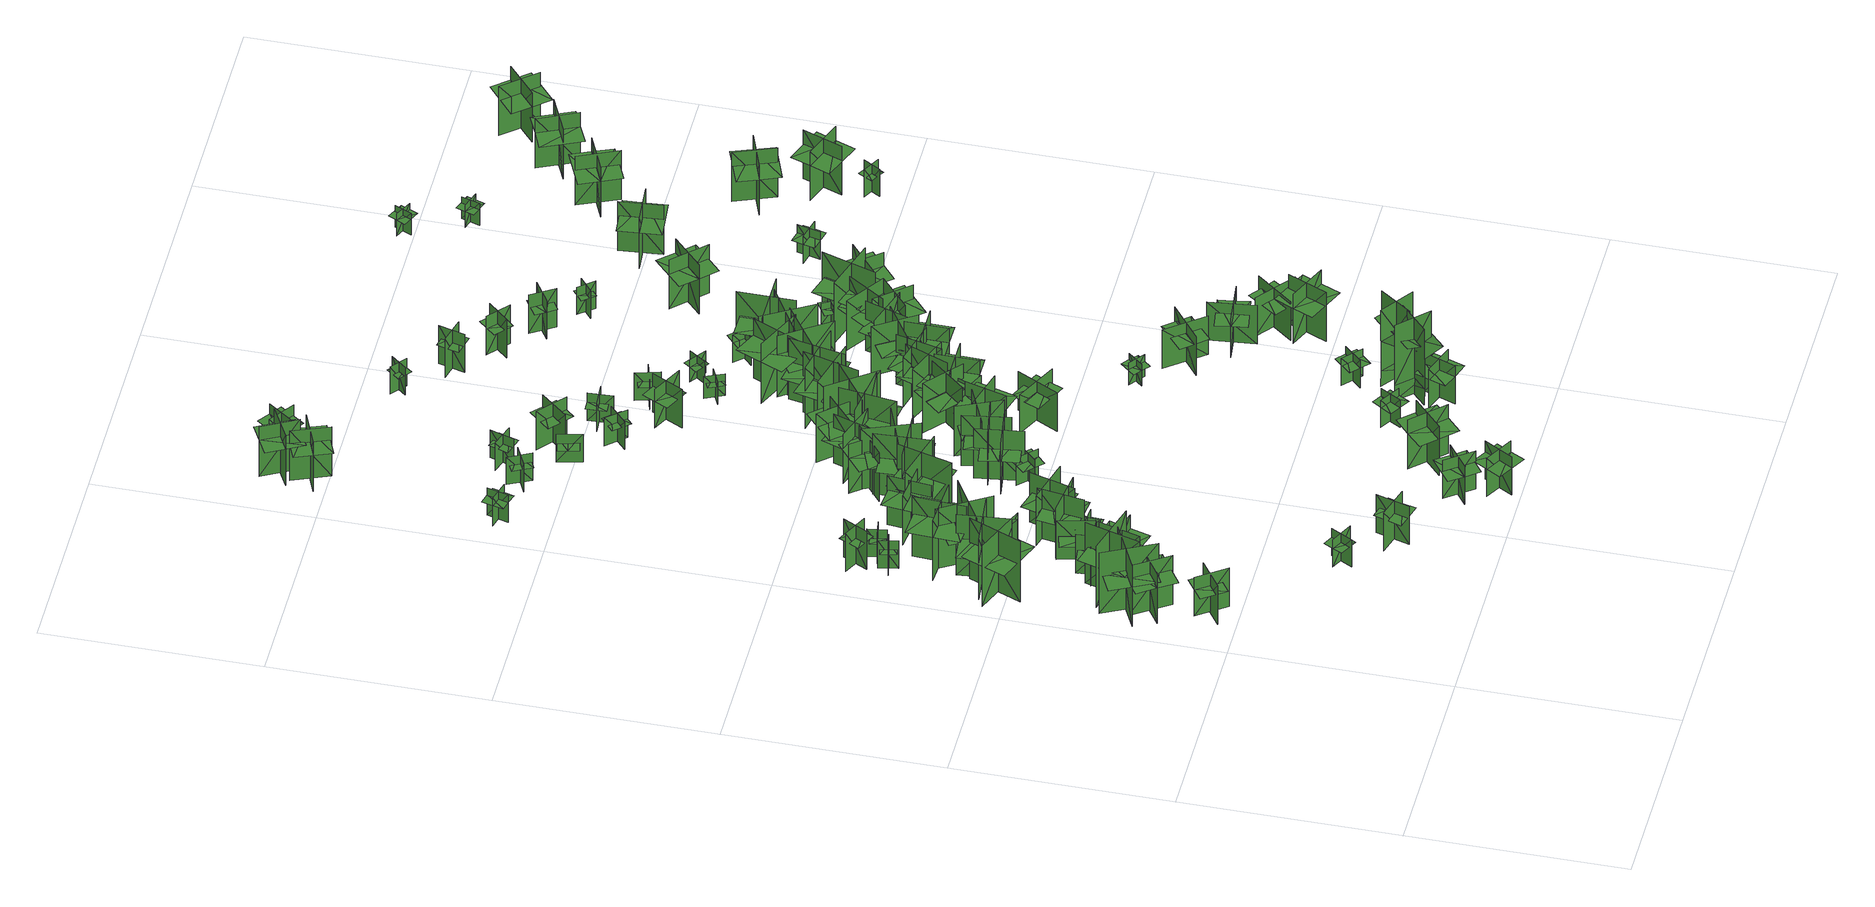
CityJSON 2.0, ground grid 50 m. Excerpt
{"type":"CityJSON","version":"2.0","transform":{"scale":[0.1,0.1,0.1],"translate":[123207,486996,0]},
"CityObjects":{
"tree1":{"type":"SolitaryVegetationObject","geometry":[{"type":"MultiSurface","lod":"1","boundaries":[[[0,1,2]],[[0,2,3]],[[4,5,6]],[[4,6,7]],[[8,9,10]],[[8,10,11]],[[8,11,12]],[[8,12,13]]]}]},
"tree2":{"type":"SolitaryVegetationObject","geometry":[{"type":"MultiSurface","lod":"1","boundaries":[[[14,15,16]],[[14,16,17]],[[18,19,20]],[[18,20,21]],[[22,23,24]],[[22,24,25]],[[22,25,26]],[[22,26,27]]]}]},
"tree3":{"type":"SolitaryVegetationObject","geometry":[{"type":"MultiSurface","lod":"1","boundaries":[[[28,29,30]],[[28,30,31]],[[32,33,34]],[[32,34,35]],[[36,37,38]],[[36,38,39]],[[36,40,41]],[[36,41,37]]]}]},
"tree4":{"type":"SolitaryVegetationObject","geometry":[{"type":"MultiSurface","lod":"1","boundaries":[[[42,43,44]],[[42,44,45]],[[46,47,48]],[[46,48,49]],[[50,51,52]],[[50,52,53]],[[50,54,55]],[[50,55,51]]]}]},
"tree5":{"type":"SolitaryVegetationObject","geometry":[{"type":"MultiSurface","lod":"1","boundaries":[[[56,57,58]],[[56,58,59]],[[60,61,62]],[[60,62,63]],[[64,65,66]],[[64,66,67]],[[64,68,69]],[[64,69,65]]]}]},
"tree6":{"type":"SolitaryVegetationObject","geometry":[{"type":"MultiSurface","lod":"1","boundaries":[[[70,71,72]],[[70,72,73]],[[74,75,76]],[[74,76,77]],[[78,79,80]],[[78,80,81]],[[78,81,82]],[[78,82,83]]]}]},
"tree7":{"type":"SolitaryVegetationObject","geometry":[{"type":"MultiSurface","lod":"1","boundaries":[[[84,85,86]],[[84,86,87]],[[88,89,90]],[[88,90,91]],[[92,93,94]],[[92,94,95]],[[92,96,97]],[[92,97,93]]]}]},
"tree8":{"type":"SolitaryVegetationObject","geometry":[{"type":"MultiSurface","lod":"1","boundaries":[[[98,99,100]],[[98,100,101]],[[102,103,104]],[[102,104,105]],[[106,107,108]],[[106,108,109]],[[106,110,111]],[[106,111,107]]]}]},
"tree9":{"type":"SolitaryVegetationObject","geometry":[{"type":"MultiSurface","lod":"1","boundaries":[[[112,113,114]],[[112,114,115]],[[116,117,118]],[[116,118,119]],[[120,121,122]],[[120,122,123]],[[120,123,124]],[[120,124,125]]]}]},
"tree10":{"type":"SolitaryVegetationObject","geometry":[{"type":"MultiSurface","lod":"1","boundaries":[[[126,127,128]],[[126,128,129]],[[130,131,132]],[[130,132,133]],[[134,135,136]],[[134,136,137]],[[134,137,138]],[[134,138,139]]]}]},
"tree11":{"type":"SolitaryVegetationObject","geometry":[{"type":"MultiSurface","lod":"1","boundaries":[[[140,141,142]],[[140,142,143]],[[144,145,146]],[[144,146,147]],[[148,149,150]],[[148,150,151]],[[148,152,153]],[[148,153,149]]]}]},
"tree12":{"type":"SolitaryVegetationObject","geometry":[{"type":"MultiSurface","lod":"1","boundaries":[[[154,155,156]],[[154,156,157]],[[158,159,160]],[[158,160,161]],[[162,163,164]],[[162,164,165]],[[162,165,166]],[[162,166,167]]]}]},
"tree13":{"type":"SolitaryVegetationObject","geometry":[{"type":"MultiSurface","lod":"1","boundaries":[[[168,169,170]],[[168,170,171]],[[172,173,174]],[[172,174,175]],[[176,177,178]],[[176,178,179]],[[176,179,180]],[[176,180,181]]]}]},
"tree14":{"type":"SolitaryVegetationObject","geometry":[{"type":"MultiSurface","lod":"1","boundaries":[[[182,183,184]],[[182,184,185]],[[186,187,188]],[[186,188,189]],[[190,191,192]],[[190,192,193]],[[190,194,195]],[[190,195,191]]]}]},
"tree15":{"type":"SolitaryVegetationObject","geometry":[{"type":"MultiSurface","lod":"1","boundaries":[[[196,197,198]],[[196,198,199]],[[200,201,202]],[[200,202,203]],[[204,205,206]],[[204,206,207]],[[204,207,208]],[[204,208,209]]]}]},
"tree16":{"type":"SolitaryVegetationObject","geometry":[{"type":"MultiSurface","lod":"1","boundaries":[[[210,211,212]],[[210,212,213]],[[214,215,216]],[[214,216,217]],[[218,219,220]],[[218,220,221]],[[218,221,222]],[[218,222,223]]]}]},
"tree17":{"type":"SolitaryVegetationObject","geometry":[{"type":"MultiSurface","lod":"1","boundaries":[[[224,225,226]],[[224,226,227]],[[228,229,230]],[[228,230,231]],[[232,233,234]],[[232,234,235]],[[232,235,236]],[[232,236,237]]]}]},
"tree18":{"type":"SolitaryVegetationObject","geometry":[{"type":"MultiSurface","lod":"1","boundaries":[[[238,239,240]],[[238,240,241]],[[242,243,244]],[[242,244,245]],[[246,247,248]],[[246,248,249]],[[246,250,251]],[[246,251,247]]]}]},
"tree19":{"type":"SolitaryVegetationObject","geometry":[{"type":"MultiSurface","lod":"1","boundaries":[[[252,253,254]],[[252,254,255]],[[256,257,258]],[[256,258,259]],[[260,261,262]],[[260,262,263]],[[260,264,265]],[[260,265,261]]]}]},
"tree20":{"type":"SolitaryVegetationObject","geometry":[{"type":"MultiSurface","lod":"1","boundaries":[[[266,267,268]],[[266,268,269]],[[270,271,272]],[[270,272,273]],[[274,275,276]],[[274,276,277]],[[274,277,278]],[[274,278,279]]]}]},
"tree21":{"type":"SolitaryVegetationObject","geometry":[{"type":"MultiSurface","lod":"1","boundaries":[[[280,281,282]],[[280,282,283]],[[284,285,286]],[[284,286,287]],[[288,289,290]],[[288,290,291]],[[288,291,292]],[[288,292,293]]]}]},
"tree22":{"type":"SolitaryVegetationObject","geometry":[{"type":"MultiSurface","lod":"1","boundaries":[[[294,295,296]],[[294,296,297]],[[298,299,300]],[[298,300,301]],[[302,303,304]],[[302,304,305]],[[302,306,307]],[[302,307,303]]]}]},
"tree23":{"type":"SolitaryVegetationObject","geometry":[{"type":"MultiSurface","lod":"1","boundaries":[[[308,309,310]],[[308,310,311]],[[312,313,314]],[[312,314,315]],[[316,317,318]],[[316,318,319]],[[316,319,320]],[[316,320,321]]]}]},
"tree24":{"type":"SolitaryVegetationObject","geometry":[{"type":"MultiSurface","lod":"1","boundaries":[[[322,323,324]],[[322,324,325]],[[326,327,328]],[[326,328,329]],[[330,331,332]],[[330,332,333]],[[330,333,334]],[[330,334,335]]]}]},
"tree25":{"type":"SolitaryVegetationObject","geometry":[{"type":"MultiSurface","lod":"1","boundaries":[[[336,337,338]],[[336,338,339]],[[340,341,342]],[[340,342,343]],[[344,345,346]],[[344,346,347]],[[344,347,348]],[[344,348,349]]]}]},
"tree26":{"type":"SolitaryVegetationObject","geometry":[{"type":"MultiSurface","lod":"1","boundaries":[[[350,351,352]],[[350,352,353]],[[354,355,356]],[[354,356,357]],[[358,359,360]],[[358,360,361]],[[358,362,363]],[[358,363,359]]]}]},
"tree27":{"type":"SolitaryVegetationObject","geometry":[{"type":"MultiSurface","lod":"1","boundaries":[[[364,365,366]],[[364,366,367]],[[368,369,370]],[[368,370,371]],[[372,373,374]],[[372,374,375]],[[372,376,377]],[[372,377,373]]]}]},
"tree28":{"type":"SolitaryVegetationObject","geometry":[{"type":"MultiSurface","lod":"1","boundaries":[[[378,379,380]],[[378,380,381]],[[382,383,384]],[[382,384,385]],[[386,387,388]],[[386,388,389]],[[386,389,390]],[[386,390,391]]]}]},
"tree29":{"type":"SolitaryVegetationObject","geometry":[{"type":"MultiSurface","lod":"1","boundaries":[[[392,393,394]],[[392,394,395]],[[396,397,398]],[[396,398,399]],[[400,401,402]],[[400,402,403]],[[400,403,404]],[[400,404,405]]]}]},
"tree30":{"type":"SolitaryVegetationObject","geometry":[{"type":"MultiSurface","lod":"1","boundaries":[[[406,407,408]],[[406,408,409]],[[410,411,412]],[[410,412,413]],[[414,415,416]],[[414,416,417]],[[414,418,419]],[[414,419,415]]]}]},
"tree31":{"type":"SolitaryVegetationObject","geometry":[{"type":"MultiSurface","lod":"1","boundaries":[[[420,421,422]],[[420,422,423]],[[424,425,426]],[[424,426,427]],[[428,429,430]],[[428,430,431]],[[428,431,432]],[[428,432,433]]]}]},
"tree32":{"type":"SolitaryVegetationObject","geometry":[{"type":"MultiSurface","lod":"1","boundaries":[[[434,435,436]],[[434,436,437]],[[438,439,440]],[[438,440,441]],[[442,443,444]],[[442,444,445]],[[442,446,447]],[[442,447,443]]]}]},
"tree33":{"type":"SolitaryVegetationObject","geometry":[{"type":"MultiSurface","lod":"1","boundaries":[[[448,449,450]],[[448,450,451]],[[452,453,454]],[[452,454,455]],[[456,457,458]],[[456,458,459]],[[456,459,460]],[[456,460,461]]]}]},
"tree34":{"type":"SolitaryVegetationObject","geometry":[{"type":"MultiSurface","lod":"1","boundaries":[[[462,463,464]],[[462,464,465]],[[466,467,468]],[[466,468,469]],[[470,471,472]],[[470,472,473]],[[470,473,474]],[[470,474,475]]]}]},
"tree35":{"type":"SolitaryVegetationObject","geometry":[{"type":"MultiSurface","lod":"1","boundaries":[[[476,477,478]],[[476,478,479]],[[480,481,482]],[[480,482,483]],[[484,485,486]],[[484,486,487]],[[484,488,489]],[[484,489,485]]]}]},
"tree36":{"type":"SolitaryVegetationObject","geometry":[{"type":"MultiSurface","lod":"1","boundaries":[[[490,491,492]],[[490,492,493]],[[494,495,496]],[[494,496,497]],[[498,499,500]],[[498,500,501]],[[498,501,502]],[[498,502,503]]]}]},
"tree37":{"type":"SolitaryVegetationObject","geometry":[{"type":"MultiSurface","lod":"1","boundaries":[[[504,505,506]],[[504,506,507]],[[508,509,510]],[[508,510,511]],[[512,513,514]],[[512,514,515]],[[512,516,517]],[[512,517,513]]]}]},
"tree38":{"type":"SolitaryVegetationObject","geometry":[{"type":"MultiSurface","lod":"1","boundaries":[[[518,519,520]],[[518,520,521]],[[522,523,524]],[[522,524,525]],[[526,527,528]],[[526,528,529]],[[526,529,530]],[[526,530,531]]]}]},
"tree39":{"type":"SolitaryVegetationObject","geometry":[{"type":"MultiSurface","lod":"1","boundaries":[[[532,533,534]],[[532,534,535]],[[536,537,538]],[[536,538,539]],[[540,541,542]],[[540,542,543]],[[540,543,544]],[[540,544,545]]]}]},
"tree40":{"type":"SolitaryVegetationObject","geometry":[{"type":"MultiSurface","lod":"1","boundaries":[[[546,547,548]],[[546,548,549]],[[550,551,552]],[[550,552,553]],[[554,555,556]],[[554,556,557]],[[554,557,558]],[[554,558,559]]]}]},
"tree41":{"type":"SolitaryVegetationObject","geometry":[{"type":"MultiSurface","lod":"1","boundaries":[[[560,561,562]],[[560,562,563]],[[564,565,566]],[[564,566,567]],[[568,569,570]],[[568,570,571]],[[568,571,572]],[[568,572,573]]]}]},
"tree42":{"type":"SolitaryVegetationObject","geometry":[{"type":"MultiSurface","lod":"1","boundaries":[[[574,575,576]],[[574,576,577]],[[578,579,580]],[[578,580,581]],[[582,583,584]],[[582,584,585]],[[582,585,586]],[[582,586,587]]]}]},
"tree43":{"type":"SolitaryVegetationObject","geometry":[{"type":"MultiSurface","lod":"1","boundaries":[[[588,589,590]],[[588,590,591]],[[592,593,594]],[[592,594,595]],[[596,597,598]],[[596,598,599]],[[596,599,600]],[[596,600,601]]]}]},
"tree44":{"type":"SolitaryVegetationObject","geometry":[{"type":"MultiSurface","lod":"1","boundaries":[[[602,603,604]],[[602,604,605]],[[606,607,608]],[[606,608,609]],[[610,611,612]],[[610,612,613]],[[610,614,615]],[[610,615,611]]]}]},
"tree45":{"type":"SolitaryVegetationObject","geometry":[{"type":"MultiSurface","lod":"1","boundaries":[[[616,617,618]],[[616,618,619]],[[620,621,622]],[[620,622,623]],[[624,625,626]],[[624,626,627]],[[624,627,628]],[[624,628,629]]]}]},
"tree46":{"type":"SolitaryVegetationObject","geometry":[{"type":"MultiSurface","lod":"1","boundaries":[[[630,631,632]],[[630,632,633]],[[634,635,636]],[[634,636,637]],[[638,639,640]],[[638,640,641]],[[638,642,643]],[[638,643,639]]]}]},
"tree47":{"type":"SolitaryVegetationObject","geometry":[{"type":"MultiSurface","lod":"1","boundaries":[[[644,645,646]],[[644,646,647]],[[648,649,650]],[[648,650,651]],[[652,653,654]],[[652,654,655]],[[652,655,656]],[[652,656,657]]]}]},
"tree48":{"type":"SolitaryVegetationObject","geometry":[{"type":"MultiSurface","lod":"1","boundaries":[[[658,659,660]],[[658,660,661]],[[662,663,664]],[[662,664,665]],[[666,667,668]],[[666,668,669]],[[666,669,670]],[[666,670,671]]]}]},
"tree49":{"type":"SolitaryVegetationObject","geometry":[{"type":"MultiSurface","lod":"1","boundaries":[[[672,673,674]],[[672,674,675]],[[676,677,678]],[[676,678,679]],[[680,681,682]],[[680,682,683]],[[680,683,684]],[[680,684,685]]]}]},
"tree50":{"type":"SolitaryVegetationObject","geometry":[{"type":"MultiSurface","lod":"1","boundaries":[[[686,687,688]],[[686,688,689]],[[690,691,692]],[[690,692,693]],[[694,695,696]],[[694,696,697]],[[694,698,699]],[[694,699,695]]]}]},
"tree51":{"type":"SolitaryVegetationObject","geometry":[{"type":"MultiSurface","lod":"1","boundaries":[[[700,701,702]],[[700,702,703]],[[704,705,706]],[[704,706,707]],[[708,709,710]],[[708,710,711]],[[708,711,712]],[[708,712,713]]]}]},
"tree52":{"type":"SolitaryVegetationObject","geometry":[{"type":"MultiSurface","lod":"1","boundaries":[[[714,715,716]],[[714,716,717]],[[718,719,720]],[[718,720,721]],[[722,723,724]],[[722,724,725]],[[722,725,726]],[[722,726,727]]]}]},
"tree53":{"type":"SolitaryVegetationObject","geometry":[{"type":"MultiSurface","lod":"1","boundaries":[[[728,729,730]],[[728,730,731]],[[732,733,734]],[[732,734,735]],[[736,737,733]],[[736,733,732]],[[738,739,729]],[[738,729,728]],[[740,741,742]],[[740,742,743]],[[744,745,746]],[[744,746,747]]]}]},
"tree54":{"type":"SolitaryVegetationObject","geometry":[{"type":"MultiSurface","lod":"1","boundaries":[[[748,749,750]],[[748,750,751]],[[752,753,754]],[[752,754,755]],[[756,757,758]],[[756,758,759]],[[756,759,760]],[[756,760,761]]]}]},
"tree55":{"type":"SolitaryVegetationObject","geometry":[{"type":"MultiSurface","lod":"1","boundaries":[[[762,763,764]],[[762,764,765]],[[766,767,768]],[[766,768,769]],[[770,771,772]],[[770,772,773]],[[770,773,774]],[[770,774,775]]]}]},
"tree56":{"type":"SolitaryVegetationObject","geometry":[{"type":"MultiSurface","lod":"1","boundaries":[[[776,777,778]],[[776,778,779]],[[780,781,782]],[[780,782,783]],[[784,785,786]],[[784,786,787]],[[784,787,788]],[[784,788,789]]]}]},
"tree57":{"type":"SolitaryVegetationObject","geometry":[{"type":"MultiSurface","lod":"1","boundaries":[[[790,791,792]],[[790,792,793]],[[794,795,796]],[[794,796,797]],[[798,799,800]],[[798,800,801]],[[798,802,803]],[[798,803,799]]]}]},
"tree58":{"type":"SolitaryVegetationObject","geometry":[{"type":"MultiSurface","lod":"1","boundaries":[[[804,805,806]],[[804,806,807]],[[808,809,810]],[[808,810,811]],[[812,813,814]],[[812,814,815]],[[812,816,817]],[[812,817,813]]]}]},
"tree59":{"type":"SolitaryVegetationObject","geometry":[{"type":"MultiSurface","lod":"1","boundaries":[[[818,819,820]],[[818,820,821]],[[822,823,824]],[[822,824,825]],[[826,827,823]],[[826,823,822]],[[828,829,819]],[[828,819,818]],[[830,831,832]],[[830,832,833]],[[834,835,836]],[[834,836,837]]]}]},
"tree60":{"type":"SolitaryVegetationObject","geometry":[{"type":"MultiSurface","lod":"1","boundaries":[[[838,839,840]],[[838,840,841]],[[842,843,844]],[[842,844,845]],[[846,847,848]],[[846,848,849]],[[846,849,850]],[[846,850,851]]]}]},
"tree61":{"type":"SolitaryVegetationObject","geometry":[{"type":"MultiSurface","lod":"1","boundaries":[[[852,853,854]],[[852,854,855]],[[856,857,858]],[[856,858,859]],[[860,861,862]],[[860,862,863]],[[860,864,865]],[[860,865,861]]]}]},
"tree62":{"type":"SolitaryVegetationObject","geometry":[{"type":"MultiSurface","lod":"1","boundaries":[[[866,867,868]],[[866,868,869]],[[870,871,872]],[[870,872,873]],[[874,875,876]],[[874,876,877]],[[874,877,878]],[[874,878,879]]]}]},
"tree63":{"type":"SolitaryVegetationObject","geometry":[{"type":"MultiSurface","lod":"1","boundaries":[[[880,881,882]],[[880,882,883]],[[884,885,886]],[[884,886,887]],[[888,889,890]],[[888,890,891]],[[888,891,892]],[[888,892,893]]]}]},
"tree64":{"type":"SolitaryVegetationObject","geometry":[{"type":"MultiSurface","lod":"1","boundaries":[[[894,895,896]],[[894,896,897]],[[898,899,900]],[[898,900,901]],[[902,903,904]],[[902,904,905]],[[902,905,906]],[[902,906,907]]]}]},
"tree65":{"type":"SolitaryVegetationObject","geometry":[{"type":"MultiSurface","lod":"1","boundaries":[[[908,909,910]],[[908,910,911]],[[912,913,914]],[[912,914,915]],[[916,917,918]],[[916,918,919]],[[916,919,920]],[[916,920,921]]]}]},
"tree66":{"type":"SolitaryVegetationObject","geometry":[{"type":"MultiSurface","lod":"1","boundaries":[[[922,923,924]],[[922,924,925]],[[926,927,928]],[[926,928,929]],[[930,931,932]],[[930,932,933]],[[930,934,935]],[[930,935,931]]]}]},
"tree67":{"type":"SolitaryVegetationObject","geometry":[{"type":"MultiSurface","lod":"1","boundaries":[[[936,937,938]],[[936,938,939]],[[940,941,942]],[[940,942,943]],[[944,945,946]],[[944,946,947]],[[944,947,948]],[[944,948,949]]]}]},
"tree68":{"type":"SolitaryVegetationObject","geometry":[{"type":"MultiSurface","lod":"1","boundaries":[[[950,951,952]],[[950,952,953]],[[954,955,956]],[[954,956,957]],[[958,959,960]],[[958,960,961]],[[958,961,962]],[[958,962,963]]]}]},
"tree69":{"type":"SolitaryVegetationObject","geometry":[{"type":"MultiSurface","lod":"1","boundaries":[[[964,965,966]],[[964,966,967]],[[968,969,970]],[[968,970,971]],[[972,973,974]],[[972,974,975]],[[972,976,977]],[[972,977,973]]]}]},
"tree70":{"type":"SolitaryVegetationObject","geometry":[{"type":"MultiSurface","lod":"1","boundaries":[[[978,979,980]],[[978,980,981]],[[982,983,984]],[[982,984,985]],[[986,987,988]],[[986,988,989]],[[986,989,990]],[[986,990,991]]]}]},
"tree71":{"type":"SolitaryVegetationObject","geometry":[{"type":"MultiSurface","lod":"1","boundaries":[[[992,993,994]],[[992,994,995]],[[996,997,998]],[[996,998,999]],[[1000,1001,1002]],[[1000,1002,1003]],[[1000,1003,1004]],[[1000,1004,1005]]]}]},
"tree72":{"type":"SolitaryVegetationObject","geometry":[{"type":"MultiSurface","lod":"1","boundaries":[[[1006,1007,1008]],[[1006,1008,1009]],[[1010,1011,1012]],[[1010,1012,1013]],[[1014,1015,1016]],[[1014,1016,1017]],[[1014,1018,1019]],[[1014,1019,1015]]]}]},
"tree73":{"type":"SolitaryVegetationObject","geometry":[{"type":"MultiSurface","lod":"1","boundaries":[[[1020,1021,1022]],[[1020,1022,1023]],[[1024,1025,1026]],[[1024,1026,1027]],[[1028,1029,1030]],[[1028,1030,1031]],[[1028,1031,1032]],[[1028,1032,1033]]]}]},
"tree74":{"type":"SolitaryVegetationObject","geometry":[{"type":"MultiSurface","lod":"1","boundaries":[[[1034,1035,1036]],[[1034,1036,1037]],[[1038,1039,1040]],[[1038,1040,1041]],[[1042,1043,1044]],[[1042,1044,1045]],[[1042,1046,1047]],[[1042,1047,1043]]]}]},
"tree75":{"type":"SolitaryVegetationObject","geometry":[{"type":"MultiSurface","lod":"1","boundaries":[[[1048,1049,1050]],[[1048,1050,1051]],[[1052,1053,1054]],[[1052,1054,1055]],[[1056,1057,1058]],[[1056,1058,1059]],[[1056,1060,1061]],[[1056,1061,1057]]]}]},
"tree76":{"type":"SolitaryVegetationObject","geometry":[{"type":"MultiSurface","lod":"1","boundaries":[[[1062,1063,1064]],[[1062,1064,1065]],[[1066,1067,1068]],[[1066,1068,1069]],[[1070,1071,1072]],[[1070,1072,1073]],[[1070,1073,1074]],[[1070,1074,1075]]]}]},
"tree77":{"type":"SolitaryVegetationObject","geometry":[{"type":"MultiSurface","lod":"1","boundaries":[[[1076,1077,1078]],[[1076,1078,1079]],[[1080,1081,1082]],[[1080,1082,1083]],[[1084,1085,1086]],[[1084,1086,1087]],[[1084,1087,1088]],[[1084,1088,1089]]]}]},
"tree78":{"type":"SolitaryVegetationObject","geometry":[{"type":"MultiSurface","lod":"1","boundaries":[[[1090,1091,1092]],[[1090,1092,1093]],[[1094,1095,1096]],[[1094,1096,1097]],[[1098,1099,1100]],[[1098,1100,1101]],[[1098,1101,1102]],[[1098,1102,1103]]]}]},
"tree79":{"type":"SolitaryVegetationObject","geometry":[{"type":"MultiSurface","lod":"1","boundaries":[[[1104,1105,1106]],[[1104,1106,1107]],[[1108,1109,1110]],[[1108,1110,1111]],[[1112,1113,1114]],[[1112,1114,1115]],[[1112,1115,1116]],[[1112,1116,1117]]]}]},
"tree80":{"type":"SolitaryVegetationObject","geometry":[{"type":"MultiSurface","lod":"1","boundaries":[[[1118,1119,1120]],[[1118,1120,1121]],[[1122,1123,1124]],[[1122,1124,1125]],[[1126,1127,1128]],[[1126,1128,1129]],[[1126,1129,1130]],[[1126,1130,1131]]]}]},
"tree81":{"type":"SolitaryVegetationObject","geometry":[{"type":"MultiSurface","lod":"1","boundaries":[[[1132,1133,1134]],[[1132,1134,1135]],[[1136,1137,1138]],[[1136,1138,1139]],[[1140,1141,1142]],[[1140,1142,1143]],[[1140,1143,1144]],[[1140,1144,1145]]]}]},
"tree82":{"type":"SolitaryVegetationObject","geometry":[{"type":"MultiSurface","lod":"1","boundaries":[[[1146,1147,1148]],[[1146,1148,1149]],[[1150,1151,1152]],[[1150,1152,1153]],[[1154,1155,1156]],[[1154,1156,1157]],[[1154,1157,1158]],[[1154,1158,1159]]]}]},
"tree83":{"type":"SolitaryVegetationObject","geometry":[{"type":"MultiSurface","lod":"1","boundaries":[[[1160,1161,1162]],[[1160,1162,1163]],[[1164,1165,1166]],[[1164,1166,1167]],[[1168,1169,1170]],[[1168,1170,1171]],[[1168,1172,1173]],[[1168,1173,1169]]]}]},
"tree84":{"type":"SolitaryVegetationObject","geometry":[{"type":"MultiSurface","lod":"1","boundaries":[[[1174,1175,1176]],[[1174,1176,1177]],[[1178,1179,1180]],[[1178,1180,1181]],[[1182,1183,1184]],[[1182,1184,1185]],[[1182,1185,1186]],[[1182,1186,1187]]]}]},
"tree85":{"type":"SolitaryVegetationObject","geometry":[{"type":"MultiSurface","lod":"1","boundaries":[[[1188,1189,1190]],[[1188,1190,1191]],[[1192,1193,1194]],[[1192,1194,1195]],[[1196,1197,1198]],[[1196,1198,1199]],[[1196,1200,1201]],[[1196,1201,1197]]]}]},
"tree86":{"type":"SolitaryVegetationObject","geometry":[{"type":"MultiSurface","lod":"1","boundaries":[[[1202,1203,1204]],[[1202,1204,1205]],[[1206,1207,1208]],[[1206,1208,1209]],[[1210,1211,1212]],[[1210,1212,1213]],[[1210,1213,1214]],[[1210,1214,1215]]]}]},
"tree87":{"type":"SolitaryVegetationObject","geometry":[{"type":"MultiSurface","lod":"1","boundaries":[[[1216,1217,1218]],[[1216,1218,1219]],[[1220,1221,1222]],[[1220,1222,1223]],[[1224,1225,1226]],[[1224,1226,1227]],[[1224,1227,1228]],[[1224,1228,1229]]]}]},
"tree88":{"type":"SolitaryVegetationObject","geometry":[{"type":"MultiSurface","lod":"1","boundaries":[[[1230,1231,1232]],[[1230,1232,1233]],[[1234,1235,1236]],[[1234,1236,1237]],[[1238,1239,1240]],[[1238,1240,1241]],[[1238,1241,1242]],[[1238,1242,1243]]]}]},
"tree89":{"type":"SolitaryVegetationObject","geometry":[{"type":"MultiSurface","lod":"1","boundaries":[[[1244,1245,1246]],[[1244,1246,1247]],[[1248,1249,1250]],[[1248,1250,1251]],[[1252,1253,1254]],[[1252,1254,1255]],[[1252,1255,1256]],[[1252,1256,1257]]]}]},
"tree90":{"type":"SolitaryVegetationObject","geometry":[{"type":"MultiSurface","lod":"1","boundaries":[[[1258,1259,1260]],[[1258,1260,1261]],[[1262,1263,1264]],[[1262,1264,1265]],[[1266,1267,1268]],[[1266,1268,1269]],[[1266,1269,1270]],[[1266,1270,1271]]]}]},
"tree91":{"type":"SolitaryVegetationObject","geometry":[{"type":"MultiSurface","lod":"1","boundaries":[[[1272,1273,1274]],[[1272,1274,1275]],[[1276,1277,1278]],[[1276,1278,1279]],[[1280,1281,1282]],[[1280,1282,1283]],[[1280,1283,1284]],[[1280,1284,1285]]]}]},
"tree92":{"type":"SolitaryVegetationObject","geometry":[{"type":"MultiSurface","lod":"1","boundaries":[[[1286,1287,1288]],[[1286,1288,1289]],[[1290,1291,1292]],[[1290,1292,1293]],[[1294,1295,1296]],[[1294,1296,1297]],[[1294,1297,1298]],[[1294,1298,1299]]]}]},
"tree93":{"type":"SolitaryVegetationObject","geometry":[{"type":"MultiSurface","lod":"1","boundaries":[[[1300,1301,1302]],[[1300,1302,1303]],[[1304,1305,1306]],[[1304,1306,1307]],[[1308,1309,1310]],[[1308,1310,1311]],[[1308,1311,1312]],[[1308,1312,1313]]]}]},
"tree94":{"type":"SolitaryVegetationObject","geometry":[{"type":"MultiSurface","lod":"1","boundaries":[[[1314,1315,1316]],[[1314,1316,1317]],[[1318,1319,1320]],[[1318,1320,1321]],[[1322,1323,1324]],[[1322,1324,1325]],[[1322,1325,1326]],[[1322,1326,1327]]]}]},
"tree95":{"type":"SolitaryVegetationObject","geometry":[{"type":"MultiSurface","lod":"1","boundaries":[[[1328,1329,1330]],[[1328,1330,1331]],[[1332,1333,1334]],[[1332,1334,1335]],[[1336,1337,1338]],[[1336,1338,1339]],[[1336,1339,1340]],[[1336,1340,1341]]]}]},
"tree96":{"type":"SolitaryVegetationObject","geometry":[{"type":"MultiSurface","lod":"1","boundaries":[[[1342,1343,1344]],[[1342,1344,1345]],[[1346,1347,1348]],[[1346,1348,1349]],[[1350,1351,1352]],[[1350,1352,1353]],[[1350,1353,1354]],[[1350,1354,1355]]]}]},
"tree97":{"type":"SolitaryVegetationObject","geometry":[{"type":"MultiSurface","lod":"1","boundaries":[[[1356,1357,1358]],[[1356,1358,1359]],[[1360,1361,1362]],[[1360,1362,1363]],[[1364,1365,1366]],[[1364,1366,1367]],[[1364,1367,1368]],[[1364,1368,1369]]]}]},
"tree98":{"type":"SolitaryVegetationObject","geometry":[{"type":"MultiSurface","lod":"1","boundaries":[[[1370,1371,1372]],[[1370,1372,1373]],[[1374,1375,1376]],[[1374,1376,1377]],[[1378,1379,1380]],[[1378,1380,1381]],[[1378,1381,1382]],[[1378,1382,1383]]]}]},
"tree99":{"type":"SolitaryVegetationObject","geometry":[{"type":"MultiSurface","lod":"1","boundaries":[[[1384,1385,1386]],[[1384,1386,1387]],[[1388,1389,1390]],[[1388,1390,1391]],[[1392,1393,1394]],[[1392,1394,1395]],[[1392,1395,1396]],[[1392,1396,1397]]]}]},
"tree100":{"type":"SolitaryVegetationObject","geometry":[{"type":"MultiSurface","lod":"1","boundaries":[[[1398,1399,1400]],[[1398,1400,1401]],[[1402,1403,1404]],[[1402,1404,1405]],[[1406,1407,1408]],[[1406,1408,1409]],[[1406,1409,1410]],[[1406,1410,1411]]]}]}
},
"vertices":[
[143,585,19],[76,538,19],[76,538,128],[143,585,128],[91,594,19],[91,594,128],[138,527,128],[138,527,19],[91,594,94],[64,574,94],[101,521,94],[129,541,94],[157,560,94],[119,613,94],
[63,730,19],[118,647,19],[118,647,158],[63,730,158],[50,665,19],[132,720,19],[132,720,158],[50,665,158],[50,665,119],[77,624,119],[160,679,119],[132,720,119],[104,762,119],[22,706,119],
[54,794,19],[113,676,19],[113,676,190],[54,794,190],[28,715,19],[28,715,190],[146,774,190],[146,774,19],[62,789,124],[113,686,124],[162,710,124],[110,813,124],[12,764,124],[64,661,124],
[139,844,24],[103,716,24],[103,716,196],[139,844,196],[67,803,24],[67,803,196],[195,766,196],[195,766,24],[142,834,130],[111,723,130],[162,708,130],[194,819,130],[89,849,130],[57,738,130],
[18,1042,22],[141,992,22],[141,992,193],[18,1042,193],[51,966,22],[51,966,193],[101,1089,193],[101,1089,22],[28,1044,127],[135,1000,127],[155,1050,127],[48,1094,127],[7,992,127],[114,949,127],
[189,824,21],[162,729,21],[162,729,159],[189,824,159],[131,792,21],[226,765,21],[226,765,159],[131,792,159],[131,792,120],[117,744,120],[213,717,120],[226,765,120],[240,813,120],[144,840,120],
[171,1068,21],[39,1055,21],[39,1055,192],[171,1068,192],[107,1120,21],[107,1120,192],[120,989,192],[120,989,21],[163,1062,126],[48,1051,126],[54,997,126],[169,1009,126],[158,1118,126],[43,1106,126],
[168,871,23],[175,787,23],[175,787,132],[168,871,132],[134,830,23],[134,830,132],[218,838,132],[218,838,23],[171,866,90],[178,793,90],[212,796,90],[205,869,90],[136,863,90],[143,789,90],
[355,352,14],[328,301,14],[328,301,91],[355,352,91],[319,341,14],[319,341,91],[371,314,91],[371,314,14],[319,341,67],[308,319,67],[349,298,67],[361,319,67],[372,341,67],[331,362,67],
[97,1244,25],[88,1288,25],[88,1288,102],[97,1244,102],[114,1269,25],[114,1269,102],[69,1260,102],[69,1260,25],[112,1269,78],[108,1287,78],[73,1280,78],[76,1262,78],[80,1243,78],[116,1250,78],
[222,840,23],[202,922,23],[202,922,132],[222,840,132],[249,885,23],[249,885,132],[167,865,132],[167,865,23],[217,844,90],[200,916,90],[166,907,90],[184,836,90],[252,853,90],[234,924,90],
[141,1105,20],[148,1226,20],[148,1226,189],[141,1105,189],[202,1158,20],[80,1165,20],[80,1165,189],[202,1158,189],[202,1158,141],[205,1219,141],[84,1226,141],[80,1165,141],[77,1104,141],[198,1098,141],
[74,1309,28],[103,1366,28],[103,1366,136],[74,1309,136],[114,1323,28],[114,1323,136],[58,1351,136],[58,1351,28],[112,1324,101],[124,1347,101],[79,1370,101],[67,1346,101],[55,1323,101],[100,1300,101],
[104,1075,20],[218,1142,20],[218,1142,191],[104,1074,191],[185,1055,20],[185,1055,191],[117,1168,191],[117,1168,20],[109,1083,125],[208,1142,125],[181,1189,125],[81,1130,125],[137,1035,125],[237,1094,125],
[428,198,13],[451,276,13],[451,276,121],[428,198,121],[473,223,13],[473,223,121],[395,246,121],[395,246,13],[473,223,87],[483,256,87],[421,274,87],[411,242,87],[401,209,87],[464,191,87],
[105,1293,23],[150,1301,23],[150,1301,100],[105,1293,100],[130,1276,23],[130,1276,100],[122,1320,100],[122,1320,23],[129,1278,75],[148,1281,75],[142,1317,75],[123,1313,75],[105,1310,75],[111,1274,75],
[286,865,27],[231,869,27],[231,869,104],[286,865,104],[262,893,27],[258,838,27],[258,838,104],[262,893,104],[262,893,82],[234,895,82],[230,840,82],[258,838,82],[285,836,82],[289,891,82],
[209,924,21],[316,910,21],[316,910,161],[209,924,161],[250,871,21],[250,871,161],[265,978,161],[265,978,21],[216,927,108],[310,915,108],[316,959,108],[222,971,108],[210,882,108],[304,870,108],
[344,945,22],[239,974,22],[239,974,162],[344,945,162],[310,1004,22],[310,1004,162],[281,899,162],[281,899,22],[336,943,108],[245,968,108],[233,925,108],[325,901,108],[348,987,108],[257,1012,108],
[225,1201,21],[236,1300,21],[236,1300,159],[225,1201,159],[277,1242,21],[178,1253,21],[178,1253,159],[277,1242,159],[277,1242,120],[283,1292,120],[184,1303,120],[178,1253,120],[173,1204,120],[272,1193,120],
[326,951,22],[381,955,22],[381,955,99],[326,951,99],[353,927,22],[350,982,22],[350,982,99],[353,927,99],[353,927,78],[381,928,78],[377,984,78],[350,982,78],[322,980,78],[325,925,78],
[345,1222,21],[217,1257,21],[217,1257,193],[345,1222,193],[303,1294,21],[303,1294,193],[269,1166,193],[269,1166,21],[335,1219,127],[224,1249,127],[210,1197,127],[321,1167,127],[350,1273,127],[239,1303,127],
[596,163,8],[642,101,8],[642,101,116],[596,163,116],[588,112,8],[650,158,8],[650,158,116],[588,112,116],[588,112,86],[611,81,86],[673,127,86],[650,158,86],[627,190,86],[565,144,86],
[639,21,9],[678,88,9],[678,88,117],[639,21,117],[689,34,9],[622,72,9],[622,72,117],[689,34,117],[689,34,87],[708,68,87],[641,106,87],[622,72,87],[603,39,87],[670,0,87],
[105,2112,12],[55,2125,12],[55,2125,89],[105,2112,89],[86,2144,12],[73,2095,12],[73,2095,89],[86,2144,89],[86,2144,69],[62,2151,69],[49,2101,69],[73,2095,69],[96,2088,69],[110,2138,69],
[273,1276,20],[405,1282,20],[405,1282,191],[273,1276,191],[335,1221,20],[335,1221,191],[328,1353,191],[328,1353,20],[281,1282,125],[396,1287,125],[394,1341,125],[279,1335,125],[284,1226,125],[399,1232,125],
[385,1258,19],[338,1382,19],[338,1382,190],[385,1258,190],[418,1334,19],[418,1334,190],[295,1287,190],[295,1287,19],[377,1264,124],[336,1372,124],[286,1353,124],[327,1245,124],[429,1284,124],[388,1392,124],
[425,1020,21],[464,1060,21],[464,1060,98],[425,1020,98],[461,1020,21],[422,1059,21],[422,1059,98],[461,1020,98],[461,1020,77],[481,1040,77],[442,1079,77],[422,1059,77],[403,1040,77],[442,1001,77],
[385,1396,19],[307,1334,19],[307,1334,157],[385,1396,157],[319,1404,19],[381,1326,19],[381,1326,157],[319,1404,157],[319,1404,119],[280,1372,119],[342,1295,119],[381,1326,119],[420,1357,119],[358,1435,119],
[382,1084,25],[489,1100,25],[489,1100,165],[382,1084,165],[436,1044,25],[436,1044,165],[421,1152,165],[421,1152,25],[388,1090,111],[481,1103,111],[475,1147,111],[381,1133,111],[394,1045,111],[488,1058,111],
[742,254,8],[669,187,8],[669,187,146],[742,254,146],[675,257,8],[743,184,8],[743,184,146],[675,257,146],[675,257,108],[639,223,108],[707,150,108],[743,184,108],[780,218,108],[712,291,108],
[474,1081,24],[456,1188,24],[456,1188,165],[474,1081,165],[513,1137,24],[513,1137,165],[406,1118,165],[406,1118,24],[468,1087,111],[453,1180,111],[409,1173,111],[425,1080,111],[513,1095,111],[497,1188,111],
[348,1422,19],[442,1390,19],[442,1390,158],[348,1422,158],[377,1362,19],[409,1457,19],[409,1457,158],[377,1362,158],[377,1362,119],[424,1346,119],[456,1440,119],[409,1457,119],[362,1473,119],[329,1378,119],
[220,2075,11],[194,2127,11],[194,2127,88],[220,2075,88],[231,2111,11],[231,2111,88],[179,2085,88],[179,2085,11],[231,2111,64],[220,2132,64],[179,2112,64],[190,2090,64],[200,2068,64],[242,2089,64],
[546,1185,24],[447,1141,24],[447,1141,164],[546,1185,164],[483,1209,24],[483,1209,164],[527,1110,164],[527,1110,24],[542,1178,110],[455,1140,110],[473,1100,110],[560,1138,110],[523,1220,110],[437,1181,110],
[467,1420,20],[401,1494,20],[401,1494,158],[467,1420,158],[472,1486,20],[397,1420,20],[397,1420,158],[472,1486,158],[472,1486,120],[439,1523,120],[364,1457,120],[397,1420,120],[430,1383,120],[505,1449,120],
[459,1457,20],[441,1326,20],[441,1326,191],[459,1457,191],[393,1407,20],[393,1407,191],[524,1389,191],[524,1389,20],[463,1448,125],[447,1334,125],[501,1327,125],[516,1441,125],[408,1456,125],[392,1341,125],
[140,2498,10],[106,2583,10],[106,2583,149],[140,2498,149],[166,2560,10],[81,2525,10],[81,2525,149],[166,2560,149],[166,2560,113],[150,2601,113],[64,2566,113],[81,2525,113],[97,2484,113],[183,2519,113],
[289,2039,12],[302,1983,12],[302,1983,89],[289,2039,89],[269,2008,12],[269,2008,89],[326,2021,89],[326,2021,12],[269,2008,65],[275,1984,65],[320,1994,65],[315,2018,65],[309,2042,65],[264,2031,65],
[166,2630,12],[85,2587,12],[85,2587,152],[166,2630,152],[102,2649,12],[145,2568,12],[145,2568,152],[102,2649,152],[102,2649,115],[63,2628,115],[106,2547,115],[145,2568,115],[184,2588,115],[141,2670,115],
[254,2125,12],[272,2180,12],[272,2180,90],[254,2125,90],[287,2142,12],[287,2142,90],[232,2160,90],[232,2160,12],[287,2142,65],[294,2165,65],[250,2179,65],[243,2156,65],[235,2133,65],[279,2119,65],
[606,1148,20],[510,1175,20],[510,1175,158],[606,1148,158],[574,1206,20],[547,1110,20],[547,1110,158],[574,1206,158],[574,1206,120],[526,1219,120],[499,1123,120],[547,1110,120],[595,1096,120],[622,1192,120],
[837,314,11],[790,343,11],[790,343,88],[837,314,88],[828,350,11],[800,302,11],[800,302,88],[828,350,88],[828,350,67],[805,364,67],[776,317,67],[800,302,67],[824,288,67],[852,336,67],
[537,1477,20],[430,1399,20],[430,1399,191],[537,1477,191],[455,1489,20],[455,1489,191],[533,1383,191],[533,1383,20],[533,1468,125],[440,1400,125],[472,1356,125],[565,1425,125],[500,1513,125],[407,1445,125],
[587,1167,21],[619,1237,21],[619,1237,128],[587,1167,128],[635,1185,21],[565,1217,21],[565,1217,128],[635,1185,128],[635,1185,98],[651,1220,98],[581,1252,98],[565,1217,98],[549,1182,98],[619,1149,98],
[628,1222,20],[546,1293,20],[546,1293,160],[628,1222,160],[623,1289,20],[623,1289,160],[552,1208,160],[552,1208,20],[620,1223,106],[549,1285,106],[520,1252,106],[591,1190,106],[650,1257,106],[578,1319,106],
[690,1041,18],[593,1091,18],[593,1091,127],[690,1041,127],[667,1111,18],[667,1111,127],[617,1014,127],[617,1014,18],[681,1046,98],[697,1078,98],[619,1114,98],[604,1081,98],[589,1048,98],[666,1013,98],
[400,1907,13],[362,1950,13],[362,1950,91],[400,1907,91],[403,1944,13],[403,1944,91],[359,1905,91],[359,1905,13],[403,1944,67],[387,1962,67],[352,1931,67],[368,1913,67],[384,1895,67],[419,1926,67],
[379,2036,12],[318,2090,12],[318,2090,120],[379,2036,120],[375,2088,12],[375,2088,120],[321,2027,120],[321,2027,12],[375,2088,86],[350,2110,86],[307,2061,86],[332,2039,86],[358,2016,86],[401,2065,86],
[520,1429,22],[554,1557,22],[554,1557,193],[520,1429,193],[591,1472,22],[591,1472,193],[463,1505,193],[463,1505,22],[517,1439,127],[547,1551,127],[494,1564,127],[465,1453,127],[571,1425,127],[600,1536,127],
[226,2601,11],[167,2642,11],[167,2642,119],[226,2601,119],[217,2652,11],[175,2594,11],[175,2594,119],[217,2652,119],[217,2652,91],[189,2672,91],[147,2614,91],[175,2594,91],[203,2574,91],[245,2633,91],
[950,231,10],[877,257,10],[877,257,118],[950,231,118],[929,278,10],[902,205,10],[902,205,118],[929,278,118],[929,278,88],[892,291,88],[866,218,88],[902,205,88],[939,192,88],[965,265,88],
[948,329,57],[882,267,57],[881,268,227],[947,330,227],[880,332,57],[942,266,57],[943,266,227],[880,332,227],[880,332,12],[943,266,12],[947,330,12],[881,268,12],[948,330,140],[882,268,140],[914,234,157],[979,296,157],[891,277,167],[940,323,167],[916,348,176],[867,301,176],
[693,1244,21],[594,1244,21],[594,1244,159],[693,1244,159],[647,1291,21],[647,1191,21],[647,1191,159],[647,1291,159],[647,1291,120],[597,1291,120],[597,1192,120],[647,1191,120],[696,1191,120],[697,1291,120],
[489,1873,16],[452,1800,16],[452,1800,125],[489,1873,125],[439,1857,16],[439,1857,125],[512,1820,125],[512,1820,16],[439,1857,91],[424,1826,91],[482,1797,91],[497,1827,91],[513,1857,91],[455,1887,91],
[461,1980,14],[403,1976,14],[403,1976,92],[461,1980,92],[433,2004,14],[433,2004,92],[437,1946,92],[437,1946,14],[433,2004,67],[409,2003,67],[412,1956,67],[437,1958,67],[461,1960,67],[457,2006,67],
[622,1256,21],[662,1357,21],[662,1357,161],[622,1256,161],[684,1283,21],[684,1283,161],[584,1323,161],[584,1323,21],[621,1264,107],[656,1352,107],[615,1368,107],[580,1280,107],[663,1247,107],[698,1335,107],
[567,1468,19],[592,1598,19],[592,1598,191],[567,1468,191],[635,1515,19],[635,1515,191],[505,1541,191],[505,1541,19],[563,1478,125],[586,1591,125],[533,1601,125],[510,1488,125],[618,1467,125],[640,1580,125],
[992,317,57],[919,371,57],[920,372,228],[993,318,228],[982,385,58],[928,312,58],[929,311,228],[982,384,228],[982,384,12],[929,311,12],[993,318,12],[920,372,12],[993,318,141],[919,371,141],[892,334,157],[965,281,157],[929,364,167],[985,324,167],[1005,352,177],[950,392,177],
[944,417,13],[903,455,13],[903,455,90],[944,417,90],[943,454,13],[905,414,13],[905,414,90],[943,454,90],[943,454,69],[922,473,69],[885,432,69],[905,414,69],[925,395,69],[963,435,69],
[724,1326,21],[619,1352,21],[619,1352,161],[724,1326,161],[689,1383,21],[689,1383,161],[663,1278,161],[663,1278,21],[717,1323,107],[625,1346,107],[614,1303,107],[706,1280,107],[728,1367,107],[636,1390,107],
[986,320,12],[983,276,12],[983,276,73],[986,320,73],[964,301,12],[1008,297,12],[1008,297,73],[964,301,73],[964,301,56],[962,279,56],[1006,275,56],[1008,297,56],[1010,319,56],[966,323,56],
[570,1732,21],[551,1775,21],[551,1775,83],[570,1732,83],[580,1760,21],[580,1760,83],[538,1741,83],[538,1741,21],[580,1760,64],[572,1778,64],[538,1763,64],[546,1745,64],[554,1727,64],[588,1742,64],
[806,900,12],[840,872,12],[840,872,74],[806,900,74],[808,871,12],[837,905,12],[837,905,74],[808,871,74],[808,871,56],[825,857,56],[854,890,56],[837,905,56],[820,919,56],[791,885,56],
[531,1863,18],[515,1919,18],[515,1919,96],[531,1863,96],[549,1896,18],[549,1896,96],[493,1880,96],[493,1880,18],[549,1896,71],[542,1920,71],[497,1906,71],[504,1883,71],[511,1860,71],[556,1873,71],
[592,1623,20],[667,1514,20],[667,1514,192],[592,1623,192],[578,1542,20],[578,1542,192],[687,1617,192],[687,1617,20],[601,1619,126],[667,1524,126],[711,1555,126],[645,1650,126],[555,1588,126],[621,1493,126],
[564,1651,19],[675,1601,19],[675,1601,188],[564,1651,188],[592,1575,19],[642,1686,19],[642,1686,188],[592,1575,188],[592,1575,141],[648,1550,141],[697,1661,141],[642,1686,141],[586,1711,141],[537,1600,141],
[779,1329,23],[680,1329,23],[680,1329,161],[779,1329,161],[733,1376,23],[732,1277,23],[732,1277,161],[733,1376,161],[733,1376,122],[683,1376,122],[682,1277,122],[732,1277,122],[782,1276,122],[783,1376,122],
[757,1349,25],[698,1440,25],[698,1440,165],[757,1349,165],[771,1415,25],[771,1415,165],[679,1357,165],[679,1357,25],[749,1352,111],[699,1432,111],[661,1408,111],[712,1329,111],[788,1377,111],[737,1456,111],
[868,765,12],[954,832,12],[954,832,121],[868,765,121],[941,756,12],[941,756,121],[874,842,121],[874,842,12],[876,771,92],[900,743,92],[964,798,92],[941,826,92],[917,853,92],[852,798,92],
[626,1821,21],[599,1783,21],[599,1783,83],[626,1821,83],[597,1816,21],[597,1816,83],[634,1789,83],[634,1789,21],[597,1816,63],[585,1800,63],[616,1778,63],[627,1794,63],[638,1810,63],[608,1831,63],
[644,1675,21],[712,1561,21],[712,1561,193],[644,1675,193],[624,1595,21],[624,1595,193],[738,1662,193],[738,1662,21],[653,1671,127],[712,1571,127],[758,1599,127],[699,1698,127],[605,1642,127],[664,1543,127],
[431,2403,12],[460,2438,12],[460,2438,89],[431,2403,89],[461,2406,12],[461,2406,89],[426,2435,89],[426,2435,12],[460,2407,64],[472,2422,64],[444,2445,64],[432,2430,64],[420,2416,64],[448,2393,64],
[780,1471,22],[747,1368,22],[747,1368,162],[780,1471,162],[720,1439,22],[720,1439,162],[823,1406,162],[823,1406,22],[782,1463,108],[753,1373,108],[795,1359,108],[824,1449,108],[739,1477,108],[710,1387,108],
[713,1608,21],[714,1740,21],[714,1740,193],[713,1608,193],[772,1666,21],[772,1666,193],[640,1667,193],[640,1667,21],[708,1616,127],[709,1732,127],[655,1732,127],[654,1617,127],[764,1616,127],[765,1731,127],
[943,707,10],[1051,719,10],[1051,719,118],[943,707,118],[1000,662,10],[1000,662,118],[988,770,118],[988,770,10],[952,708,90],[958,672,90],[1042,685,90],[1036,721,90],[1031,756,90],[947,744,90],
[718,1700,20],[681,1741,20],[681,1741,97],[718,1700,97],[720,1737,20],[679,1700,20],[679,1700,97],[720,1737,97],[720,1737,76],[701,1757,76],[660,1720,76],[679,1700,76],[697,1679,76],[738,1716,76],
[1080,610,10],[1040,519,10],[1040,519,149],[1080,610,149],[1018,586,10],[1109,546,10],[1109,546,149],[1018,586,149],[1018,586,110],[998,540,110],[1089,500,110],[1109,546,110],[1129,591,110],[1038,632,110],
[531,2295,12],[547,2356,12],[547,2356,120],[531,2295,120],[568,2316,12],[568,2316,120],[506,2332,120],[506,2332,12],[565,2317,85],[572,2342,85],[523,2355,85],[516,2329,85],[510,2303,85],[559,2291,85],
[855,1384,23],[790,1459,23],[790,1459,161],[855,1384,161],[860,1450,23],[785,1385,23],[785,1385,161],[860,1450,161],[860,1450,122],[828,1487,122],[752,1422,122],[785,1385,122],[817,1347,122],[893,1412,122],
[727,1663,24],[782,1672,24],[782,1672,101],[727,1663,101],[757,1641,24],[748,1696,24],[748,1696,101],[757,1641,101],[757,1641,80],[784,1645,80],[776,1700,80],[748,1696,80],[721,1691,80],[730,1637,80],
[1096,680,9],[1028,594,9],[1028,594,118],[1096,680,118],[1023,671,9],[1023,671,118],[1109,603,118],[1109,603,9],[1090,672,89],[1061,694,89],[1011,625,89],[1040,604,89],[1069,582,89],[1119,651,89],
[792,1437,24],[852,1527,24],[852,1527,164],[792,1437,164],[858,1450,24],[858,1450,164],[768,1510,164],[768,1510,24],[792,1445,111],[844,1523,111],[808,1548,111],[755,1469,111],[830,1419,111],[882,1498,111],
[639,2265,12],[597,2218,12],[597,2218,121],[639,2265,121],[597,2263,12],[597,2263,121],[644,2221,121],[644,2221,12],[599,2261,86],[581,2242,86],[619,2208,86],[637,2228,86],[654,2247,86],[617,2281,86],
[842,1464,21],[881,1590,21],[881,1590,192],[842,1464,192],[915,1503,21],[915,1503,192],[789,1542,192],[789,1542,21],[840,1473,126],[874,1584,126],[822,1599,126],[788,1489,126],[893,1457,126],[927,1567,126],
[865,1574,25],[827,1551,25],[827,1551,86],[865,1574,86],[836,1581,25],[859,1544,25],[859,1544,86],[836,1581,86],[836,1581,69],[817,1570,69],[840,1532,69],[859,1544,69],[878,1555,69],[855,1593,69],
[685,2189,12],[719,2136,12],[719,2136,121],[685,2189,121],[676,2148,12],[676,2148,121],[729,2182,121],[729,2182,12],[678,2149,86],[692,2127,86],[735,2154,86],[721,2176,86],[706,2199,86],[664,2171,86],
[881,1476,21],[957,1540,21],[957,1540,159],[881,1476,159],[947,1470,21],[883,1546,21],[883,1546,159],[947,1470,159],[947,1470,121],[985,1502,121],[921,1578,121],[883,1546,121],[845,1514,121],[909,1438,121],
[794,2099,16],[759,2070,16],[759,2070,93],[794,2099,93],[764,2102,16],[764,2102,93],[793,2067,93],[793,2067,16],[765,2100,68],[751,2089,68],[774,2060,68],[788,2072,68],[803,2084,68],[780,2112,68],
[823,1912,19],[892,1840,19],[892,1840,157],[823,1912,157],[821,1846,19],[893,1914,19],[893,1914,157],[821,1846,157],[821,1846,118],[855,1810,118],[928,1878,118],[893,1914,118],[859,1950,118],[787,1882,118],
[1049,1632,22],[1062,1686,22],[1062,1686,99],[1049,1632,99],[1081,1651,22],[1027,1664,22],[1027,1664,99],[1081,1651,99],[1081,1651,77],[1087,1678,77],[1034,1691,77],[1027,1664,77],[1020,1637,77],[1074,1624,77],
[995,1963,18],[986,2062,18],[986,2062,157],[995,1963,157],[1038,2013,18],[939,2005,18],[939,2005,157],[1038,2013,157],[1038,2013,118],[1034,2063,118],[934,2054,118],[939,2005,118],[943,1955,118],[1042,1964,118],
[958,2545,15],[940,2505,15],[940,2505,77],[958,2545,77],[931,2535,15],[971,2516,15],[971,2516,77],[931,2535,77],[931,2535,60],[921,2515,60],[961,2496,60],[971,2516,60],[980,2536,60],[940,2555,60],
[1019,2412,13],[1006,2370,13],[1006,2370,75],[1019,2412,75],[993,2399,13],[1035,2385,13],[1035,2385,75],[993,2399,75],[993,2399,58],[986,2378,58],[1028,2364,58],[1035,2385,58],[1042,2406,58],[1000,2420,58],
[1227,1766,22],[1192,1859,22],[1192,1859,161],[1227,1766,161],[1255,1826,22],[1161,1791,22],[1161,1791,161],[1255,1826,161],[1255,1826,122],[1237,1873,122],[1144,1838,122],[1161,1791,122],[1179,1745,122],[1272,1779,122],
[1311,1564,20],[1271,1586,20],[1271,1586,97],[1311,1564,97],[1303,1593,20],[1303,1593,97],[1280,1554,97],[1280,1554,20],[1302,1591,72],[1285,1601,72],[1267,1569,72],[1284,1560,72],[1300,1550,72],[1318,1582,72],
[1109,2184,19],[1149,2092,19],[1149,2092,157],[1109,2184,157],[1084,2122,19],[1175,2162,19],[1175,2162,157],[1084,2122,157],[1084,2122,119],[1104,2076,119],[1195,2116,119],[1175,2162,119],[1155,2208,119],[1064,2168,119],
[1266,1634,20],[1301,1727,20],[1301,1727,158],[1266,1634,158],[1327,1661,20],[1234,1696,20],[1234,1696,158],[1327,1661,158],[1327,1661,119],[1344,1707,119],[1251,1743,119],[1234,1696,119],[1216,1650,119],[1309,1614,119],
[1190,2228,17],[1281,2270,17],[1281,2270,156],[1190,2228,156],[1252,2205,17],[1211,2295,17],[1211,2295,156],[1252,2205,156],[1252,2205,117],[1298,2225,117],[1257,2316,117],[1211,2295,117],[1166,2275,117],[1207,2184,117],
[1363,2318,16],[1298,2394,16],[1298,2394,155],[1363,2318,155],[1368,2384,16],[1293,2320,16],[1293,2320,155],[1368,2384,155],[1368,2384,116],[1336,2422,116],[1260,2358,116],[1293,2320,116],[1325,2282,116],[1401,2346,116]
]}
